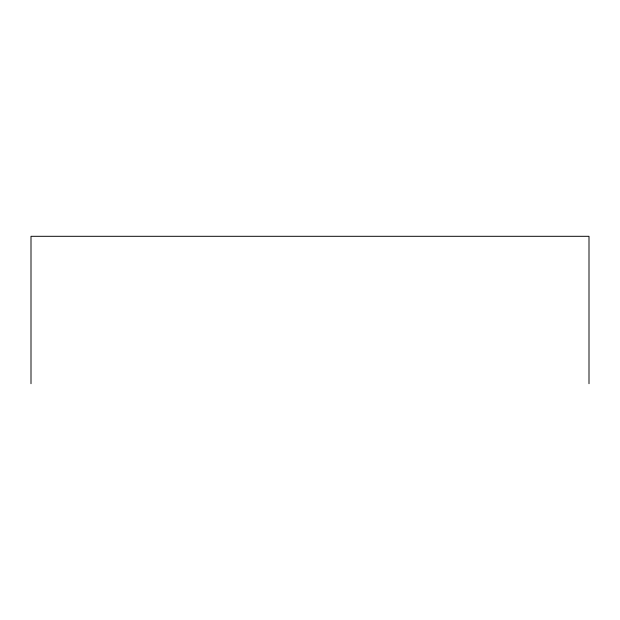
<?xml version="1.0" encoding="UTF-8"?>
<svg xmlns="http://www.w3.org/2000/svg" width="620" height="620" viewBox="0 0 620 620"><rect width="100%" height="100%" fill="white"/><g stroke="black" fill="none" stroke-linecap="round" stroke-linejoin="round"><path stroke-width="0.93" d="M589 383.695L589 236.305L31 236.305L31 383.695"/></g></svg>
